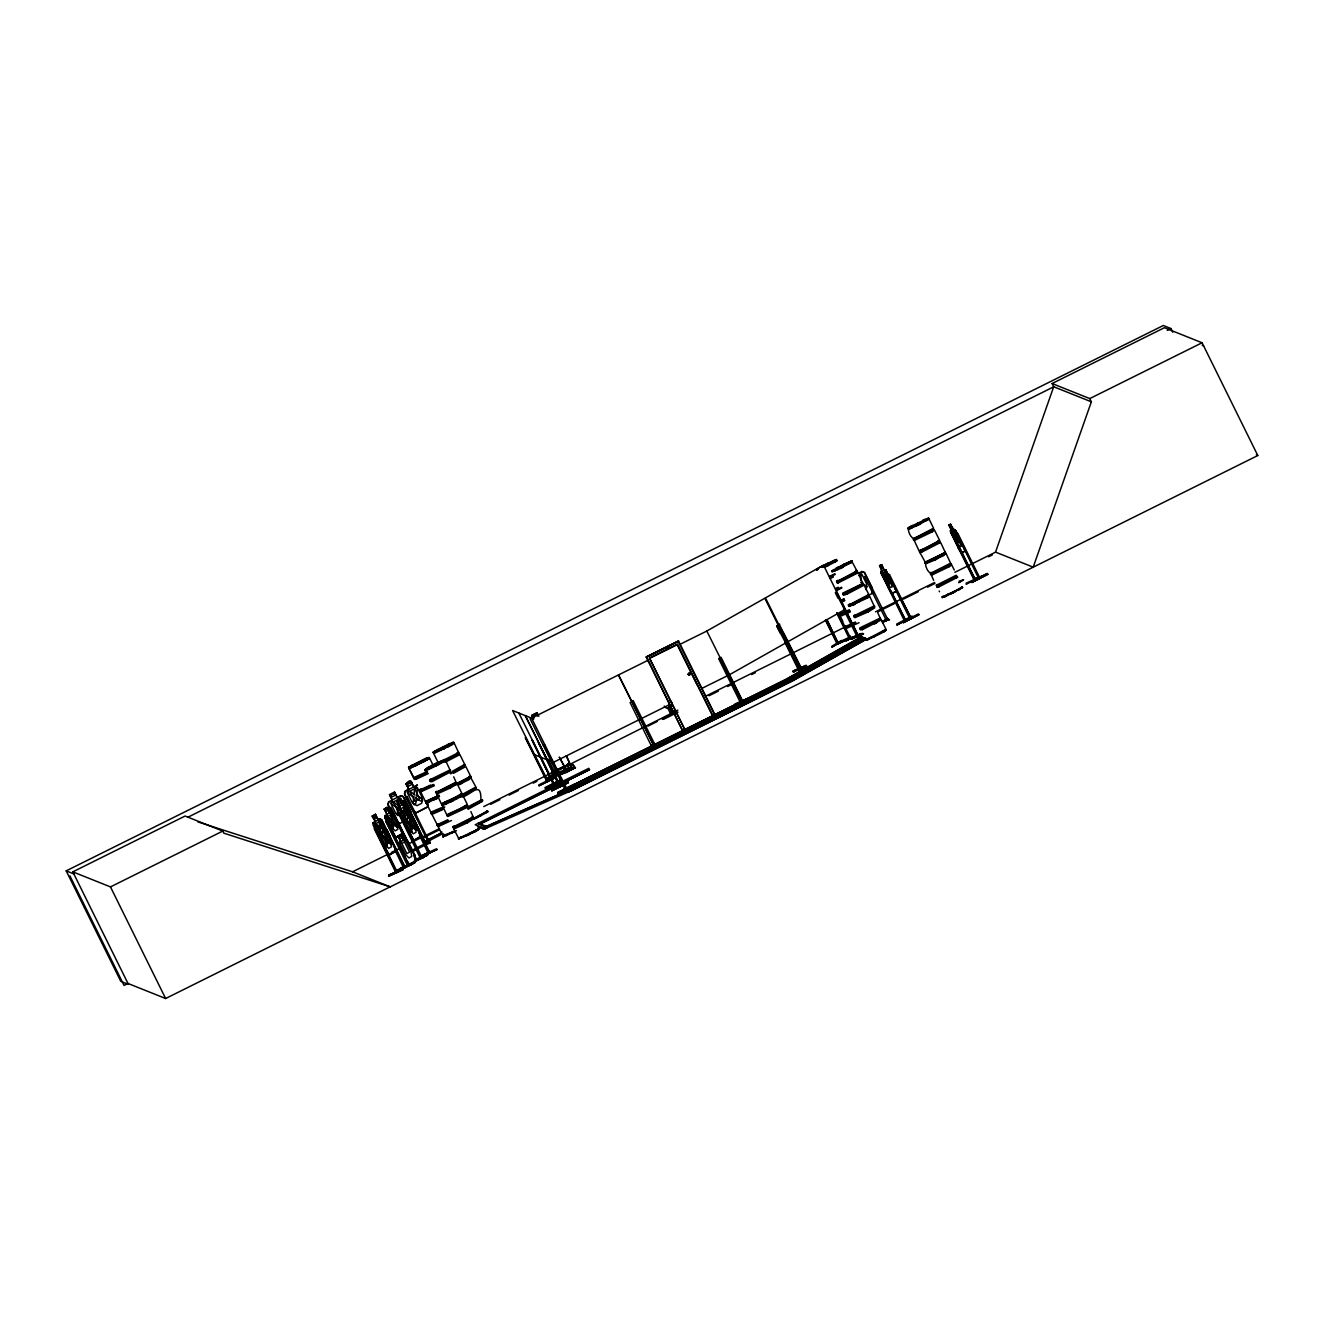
<?xml version="1.0" encoding="UTF-8"?>
<svg xmlns="http://www.w3.org/2000/svg" width="1324" height="1324" viewBox="0 0 1324 1324"><rect width="100%" height="100%" fill="white"/><g stroke="black" fill="none" stroke-linecap="round" stroke-linejoin="round"><path stroke-width="1.5" d="M567.632 765.686L568.426 764.18L570.214 764.742M569.188 765.338C564.107 766.166 571.389 763.269 568.327 765.752M569.188 764.627L567.433 765.454L568.608 764.18M567.334 766L569.85 764.097M688.828 675.008L688.132 673.784M688.166 674.413L689.043 673.088M690.019 674.413L689.903 673.419M690.152 673.916L689.473 675.29L688.331 674.81M860.782 580.425L861.146 574.484L859.226 575.427M399.136 814.608L397.299 815.518L397.614 807.474C387.287 803.734 392.086 798.869 398.028 805.737L398.292 799.398L400.113 799.117M866.177 589.825L866.74 584.116L861.725 573.971L858.118 573.507L856.314 569.883M568.939 765.438L567.648 765.438M567.367 766L567.218 764.61L568.807 765.173M568.542 764.296L567.797 765.802M472.486 832.978L458.485 839.068L472.287 832.548M380.733 832.084L380.187 834.732L385.201 844.894L388.793 848.386L391.457 846.797L390.745 841.601L385.731 831.455L383.397 830.496M405.326 817.487L404.796 820.152L409.811 830.297L413.386 833.789L416.067 832.2L415.339 827.004L410.324 816.858L408.007 815.898M393.377 815.567L387.915 804.644L388.594 801.864L400.642 795.674L403.406 796.667L410.622 811.264L411.466 817.603M388.809 801.98L388.114 804.628L405.972 840.823M417.176 785.149L405.276 791.256L404.631 793.87L411.847 808.335L415.901 813.068L411.632 808.467L404.432 793.904L405.111 791.107L408.669 789.286L405.922 783.874C414.412 773.994 410.192 791.884 417.159 784.933M557.09 773.216L548.169 778.082C547.706 780.796 551.281 772.835 557.321 772.885L547.871 777.502M573.127 764.544L573.673 767.142L571.769 767.837L570.627 765.537L573.127 764.544L575.377 767.887L549.576 778.214M568.741 770.866L548.914 778.545M548.169 778.082L572.878 769.178L574.533 767.423L566.92 772.322L547.904 779.042M568.509 764.627L569.022 764.809M897.06 624.812L896.745 623.985L912.137 616.008L912.219 616.951M429.208 800.921L425.534 801.467M446.337 835.576L442.713 836.9L445.311 835.163M943.929 597.107L945.766 596.33L942.142 597.67L943.251 596.793M1172.783 332.225L1170.962 328.551L1163.333 325.489L66.2 870.861L120.782 981.316L128.428 984.377L72.82 871.854L185.112 816.031L222.78 831.075L223.806 833.16L390.232 886.865L1257.8 455.522L1202.076 342.767L1164.408 327.707L1052.1 383.53L1053.705 386.757L995.532 552.108L1033.283 567.202M1033.2 567.168L1091.357 401.817L1089.768 398.59L1052.1 383.53M567.367 764.56L567.682 765.934L568.641 764.693M568.641 765.189L567.698 765.156M414.776 861.212L424.177 857.158L400.444 868.114L400.775 868.925M402.678 869.802L402.728 868.726L388.693 875.197L412.575 864.109L411.615 863.48L397.597 869.818L398.061 870.745L412.476 864.009M403.009 869.603L388.66 876.256L403.191 869.653M427.304 854.146L427.288 855.354L415.008 860.865L427.784 855.056L427.338 854.146L415.041 859.806M924.963 562.253L928.637 561.674L925.542 562.816M735.118 704.881L747.894 699.436L747.431 698.526L734.82 704.07L734.688 705.311L747.894 699.436M793.308 672.145L806.73 666.154M806.068 665.393L793.093 671.136L806.051 665.409L806.531 666.32M408.454 767.457L409.53 766.629L408.653 767.275M427.222 771.511L413.518 777.701L409 768.499L411.532 766.778M410.788 767.937L409 768.499L418.897 762.839M421.231 762.707L420.254 763.104M413.7 777.436L408.686 767.903M414.71 779.472L416.299 779.191M428.91 757.494L425.567 758.503M426.841 759.347L429.324 757.593L432.567 764.163M429.191 757.891L425.782 758.884M438.889 750.013L433.262 752.082M433.08 752.396L434.156 751.519L433.279 752.148M429.406 758.52L426.047 759.562M436.837 751.502L433.428 752.512M425.037 770.783L428.579 769.459M433.296 752.793L438.145 762.574L439.171 761.73M420.221 791.04L433.958 785.033M453.404 742.565L443.093 748.474L444.02 748.093M430.73 781.756L432.303 781.458M438.145 762.574L445.361 759.91L442.845 761.614M453.95 742.532L458.601 752.578L433.908 765.04M434.504 799.713L437.201 798.389L426.378 802.973M426.212 803.254L427.238 802.394M458.766 755.193L459.776 754.366L464.79 764.511M445.344 759.926L449.994 769.956L429.522 779.968L430.565 779.124M435.927 792.679L456.151 782.633M436.241 793.308L456.466 783.262M441.405 803.982L436.754 793.937M430.879 812.175L441.753 807.59M431.707 814.475L442.762 809.643M441.537 803.751L442.233 804.38M463.731 780.432L470.682 776.327L465.833 766.546L453.536 773.282M460.404 808.534L446.701 814.707L441.984 804.644M442.199 805.489L445.741 804.214M462.043 793.721L457.21 783.94L450.259 788.028M437.4 825.779L448.439 821.128M470.665 777.023L466.362 779.671M455.125 797.826L461.53 793.821M447.893 816.494L467.339 807.326M461.977 794.714L460.024 796.369M462.589 795.542L461.017 795.84M443.358 836.768L442.713 836.222M470.583 777.32L475.945 787.068L461.1 795.012M462.109 797.048C471.609 794.781 481.191 779.803 480.943 800.093M462.523 794.665L467.322 804.462L460.388 808.534M453.106 827.434L473.33 817.371M453.404 828.063L473.628 818M468.15 805.72L447.214 816.114L448.257 815.27M458.716 838.489L453.751 828.94L454.777 828.112M482.797 800.507L467.72 808.567M470.864 811.562L473.198 816.908L454.48 826.358M486.107 811.612L487.1 810.95M484.485 812.82L488.059 811.496L481.075 815.601M488.059 811.496L485.511 813.201M479.073 828.212L478.014 829.056M472.287 832.581L478.692 828.559M479.42 828.857L478.378 829.751M826.888 565.778L836.404 559.903M837.016 560.731L835.444 561.028M832.167 571.323L846.499 563.445M832.167 571.736L837.761 569.684M840.028 579.895L836.47 581.186L837.513 580.359M842.693 593.119L862.983 583.371M842.875 593.913L863.099 583.851M843.702 595.171L847.062 594.128M838.489 614.386L849.363 609.801M838.671 615.18L849.727 610.513M839.879 616.587L840.359 615.842M848.436 604.671L850.008 604.373M848.932 605.862L866.939 597.554M849.329 606.475L868.726 597.339M864.489 597.786L869.024 594.939L864.158 585.158L847.046 594.128M908.099 527.978L916.258 524.718M914.702 537.908C911.409 540.357 906.675 529.087 909.075 527.796M845.01 627.99L856.049 623.339M851.795 603.628L849.975 604.389L868.263 594.807M854.328 617.1L874.552 607.037M869.041 595.734L867.419 595.932M854.841 617.729L868.362 611.804M869.322 596.131L867.7 596.379M920.676 523.443L920.031 523.808M914.123 540.242L918.955 550.652L924.764 548.318L939.61 540.374L934.579 530.245L932.079 531.95M863.579 633.848L850.157 639.078L851.183 637.837M927.743 519.223L928.753 518.346L933.569 528.193L916.473 537.163M850.538 638.847L851.448 638.251L850.587 638.83M859.855 627.874L880.162 618.109M869.471 595.883L874.121 605.929L853.649 615.941L854.692 615.097M860.865 629.91L862.454 629.628M919.336 551.165L939.56 541.119M925.344 562.402L919.998 552.671L921.008 551.843M866.79 639.542L865.664 639.724M880.146 618.126L877.812 612.797M881.122 619.136L860.186 629.529L861.229 628.685M925.062 563.014L926.039 562.038M925.41 563.18L926.27 562.584C923.771 563.792 928.621 575.112 931.881 572.647M925.79 563.743L936.631 559.191M945.319 552.472L940.619 542.426L921.719 552.141M867.154 639.144L885.442 629.562M862.437 629.628L881.337 619.913L886.17 629.694L881.652 632.524M933.652 580.309L931.302 574.98M946.197 553.763L933.933 560.499M944.922 553.978L945.915 553.101L950.582 563.197L931.864 572.663M936.498 585.92L956.722 575.857M954.273 570.048L951.741 564.984L949.242 566.689M942.076 596.677L942.986 596.396M962.498 587.227L960.893 587.492M567.135 771.71L565.596 768.466L567.317 770.469L573.673 767.142M832.349 646.724L841.998 641.412L841.485 640.601M841.75 641.379L831.803 647.254M939.179 591.034L939.494 591.745M412.84 851.795L413.287 850.521L413.452 851.448M430.25 840.69L423.945 842.792L430.25 840.69L429.803 839.78L424.392 841.452M423.978 842.676L424.839 842.378M424.557 842.378L429.721 839.913M551.86 772.008L551.463 773.315L553.664 773.266L551.86 772.074L553.134 772.488M551.446 773.282L552.737 773.729M552.158 772.786L553.432 773.199M563.875 788.856C566.953 790.279 562.766 787.664 564.372 789.766L563.461 790.229L565.646 790.18L564.587 788.194L564.984 789.965M564.156 789.683L565.646 790.18M564.719 790.643L565.414 790.097L530.096 718.866L618.374 674.975L653.907 745.859L618.573 674.909L647.833 660.378M653.642 745.445L652.368 745.031M654.271 745.842L655.165 745.627L651.954 746.173L653.94 746.057M741.771 700.015L740.546 700.71L741.423 700.197L742.35 701.737M797.793 668.355L799.216 667.544L797.727 668.388L798.422 670.06L799.63 669.381L778.115 625.077M799.183 667.577C801.517 670.937 797.561 667.23 800.755 666.766L801.483 668.405M798.422 670.06L801.55 668.372L779.257 624.382M838.075 598.249L835.328 592.689L836.751 591.944L858.151 636.331C853.997 635.139 859.557 634.957 858.25 636.265M418.583 762.392L425.815 758.933M418.798 762.343L418.07 762.674M418.417 763.303L419.394 762.839M433.444 752.545L435.778 751.039M417.838 763.352L419.509 763.021M433.792 753.141L436.159 751.668M419.907 762.955L420.684 762.525L412.194 766.579M442.679 747.547L443.441 747.183L435.795 751.089M428.066 758.073L428.993 757.477M442.431 748.441L443.772 747.53M444.533 747.845L445.311 747.415L436.804 751.453M429.456 758.503L427.073 759.976M453.602 742.367L447.975 744.452M454.066 743.393L451.699 744.866M424.839 769.939L427.172 768.433M414.76 777.635L413.733 778.479L427.619 772.206M425.169 770.518L426.063 769.923M434.189 764.941L424.673 770.187L428.215 768.896M415.074 778.247L414.031 779.108L425.236 774.192M434.123 765.471L435.298 765.073L434.57 765.454M433.825 765.835L442.646 761.217M434.421 765.57L435.613 764.958L427.52 769.062M435.397 765.487L434.471 765.884L442.828 761.581M445.46 760.787L438.674 764.61M430.763 779.902L429.737 780.746L450.673 770.336L448.902 770.882M431.078 780.531L430.052 781.375L450.441 771.064M420.585 789.038L419.543 789.882L421.313 789.336M420.784 789.816L419.758 790.66L433.643 784.404M421.595 791.09L420.552 791.934L434.255 785.744M436.589 791.322L435.546 792.166L439.105 790.858M425.798 802.013L426.676 801.434M426.841 801.781L425.832 802.658L429.39 801.368M469.457 776.923L470.351 776.327M469.854 777.701L470.781 777.105M470.119 778.098L470.599 777.337M442.017 804.694L442.845 804.065M431.938 812.373L430.896 813.217L444.798 806.945M442.348 805.273L443.242 804.678M432.236 813.002L431.21 813.846L442.415 808.931M462.109 794.383L459.759 795.956M461.778 796.105L460.256 796.998L462.622 795.525M447.942 814.657L446.9 815.501L467.289 805.191M437.764 823.793L436.721 824.637L438.476 824.074M437.963 824.571L436.92 825.415L448.124 820.499M438.774 825.828L438.294 826.557M818.629 567.963L816.66 569.568M467.322 807.342L467.802 806.597M816.246 569.469L817.14 568.84M816.445 569.883L817.272 569.254M826.408 564.554L826.259 564.636M826.722 564.918L825.415 565.795L834.252 561.144M825.497 565.729L826.755 565.133L823.545 566.639M827.004 565.414L826.639 565.48M836.205 561.293L834.683 562.187L837.066 560.714M453.768 826.06L452.725 826.904L454.496 826.358M832.117 571.753L833.011 571.157M841.203 566.06L838.588 567.317M842.163 566.44L840.757 567.086L841.402 566.507M840.839 567.02L852.06 560.697L843.719 564.239M842.213 566.655L841.435 567.086L842.345 566.705M849.793 562.849L852.126 561.343M851.282 561.972L852.292 561.095L848.734 562.386M851.514 562.601L851.994 561.873M487.513 811.066L483.128 813.648M908.049 528.028L908.943 527.382M909.472 528.408L908.413 529.269L916.771 525.744M918.211 523.096L917.35 523.493M917.532 523.956L918.393 523.493M918.558 524.42L917.714 524.883L918.624 524.751M918.343 524.867L919.568 524.105L913.858 526.307M928.405 518.247L923.986 520.812M928.587 518.594L924.235 521.209M837.711 581.12L836.685 581.981L857.075 571.67M916.754 525.744L929.034 519.025L927.247 519.571M838.026 581.749L837 582.593L857.389 572.299M838.522 582.394L837.48 583.239L857.571 573.077M914.172 538.388L913.146 539.232L933.536 528.921M914.487 539.017L913.461 539.861L933.85 529.55M844.05 593.946L843.024 594.79L863.414 584.48M920.511 551.214L919.485 552.058L939.875 541.748M848.502 605.002L849.346 604.389M848.701 605.349L849.578 604.77L848.75 605.515M839.863 615.213L838.82 616.057L850.025 611.142M866.707 597.19L869.057 595.618M869.289 596.081L866.972 597.587M868.676 597.356L869.156 596.628M925.211 562.766L926.072 562.055M944.244 552.803L945.137 552.207M945.319 552.456L925.327 562.386M944.657 553.581L945.518 552.869M854.89 615.875L853.848 616.719L874.8 606.309L873.013 606.855M845.374 626.004L844.331 626.848L847.89 625.54M845.573 626.782L844.53 627.626L855.751 622.71M846.384 628.039L845.341 628.883L859.044 622.71M930.276 572.944L931.153 572.365M931.351 573.143L930.309 573.987L951.261 563.577L949.49 564.123M931.666 573.755L930.623 574.599L951.559 564.206L949.788 564.752M860.914 628.072L859.872 628.917L880.261 618.606M851.117 637.539C849.462 639.74 848.436 634.378 849.313 638.797M937.16 584.563L936.134 585.39L956.226 575.228M937.69 585.953L936.647 586.797L957.037 576.486M938.186 586.598L937.144 587.442L938.915 586.88M866.459 638.83L865.416 639.691L867.187 639.128M865.681 639.74L866.525 639.128M885.375 630.952L883.836 631.846L886.368 630.092L884.597 630.687M962.316 586.946L957.931 589.528M962.482 587.194L960.148 588.683M962.697 587.624L945.717 596.363M683.3 731.212L685.236 730.203L649.654 658.21L677.309 644.457L712.891 716.466L715.291 715.308L678.5 640.932L646.129 657.018L682.936 731.394L646.757 657.234L678.285 641.561L714.828 715.506M407.047 864.258L407.726 865.913L386.029 821.674L387.287 820.979L409.265 865.102M415.322 859.988L415.405 861.361L416.894 860.55L393.377 813.052L391.59 811.662L384.87 815.65L384.936 818.116L395.843 837.513L402.297 833.64L400.642 827.616M848.303 605.267L856.711 601.708M865.482 640.005L873.89 636.463M395.247 871.242L396.124 870.745M406.451 826.292L422.058 857.522L420.486 856.363M396.687 872.566L373.103 825.15L373.07 822.651L396.422 872.715L395.628 871.109L396.621 870.513L395.115 871.324L395.942 872.93L405.359 867.435L381.775 820.086L379.905 818.844M397.299 872.202L381.858 840.889M403.721 820.781L400.08 813.416L398.789 814.111L420.486 858.366L429.87 852.904L429.108 851.249L427.751 851.977M405.194 867.534L404.515 865.846L403.688 866.244M429.952 852.855L406.435 805.356C403.886 801.996 396.339 806.68 397.829 810.569L421.115 858.068L393.311 801.947L398.11 799.481M411.88 849.859L410.688 850.471M428.397 839.102C429.257 838.771 428.959 843.752 427.222 839.714M424.094 843.52C426.593 841.071 427.42 845.291 424.987 845.076M440.71 832.713C443.838 835.08 438.774 833.441 441.984 832.068M564.405 788.243L566.076 787.449L566.871 789.071L531.586 718.138L512.603 710.525L547.971 781.508L525.297 737.65L547.06 781.954L546.167 780.316L547.093 779.935M553.283 784.354C552.158 784.189 553.713 780.895 553.813 784.007L531.967 739.818L553.879 783.973M552.555 782.716L553.184 782.401M553.399 784.487L532.082 739.868M559.655 786.853L538.388 742.383L560.019 787.002C556.51 785.298 561.426 784.04 560.416 786.489L525.231 715.572M406.981 864.291L407.842 863.778M654.553 743.542L655.066 745.296L654.553 743.492L651.027 745.18L653.113 744.254L654.172 746.24M631.614 701.819L633.385 701.025L630.108 702.564L651.822 746.835L651.375 745.064M655.347 745.098L651.871 746.819L651.193 745.098M742.185 701.985L706.817 631.018L764.842 598.233L800.093 669.1M394.833 849.793L403.787 868.279L403.042 866.657L404.515 865.846M885.458 619.251L886.55 620.708L885.359 619.251L887.196 618.341L887.692 620.145L887.246 618.358M677.193 734.588L677.656 735.515L676.316 736.177L675.869 735.25L677.193 734.588L681.959 732.784L682.406 733.695L678.12 735.83L677.656 734.919L682.671 731.874L683.118 732.784L680.685 734.274L680.238 733.347L682.671 731.874M687.934 729.259L688.397 730.169L687.057 730.831L686.61 729.905L687.934 729.259L692.7 727.439L693.147 728.365L688.861 730.5L688.397 729.574L693.412 726.528L693.859 727.455L691.426 728.928L690.979 728.018L693.412 726.528M903.762 619.5L905.798 620.575M904.557 621.105L911.442 618.639L885.69 569.783L910.68 619.036M911.293 618.722L889.463 574.533L888.371 574.997L910.134 619.202M740.679 700.628L742.234 699.817L743.012 701.439L741.92 702.051L743.707 701.72L741.225 700.859M800.689 666.799L800.855 668.686L783.825 633.633M798.521 670.01L784.933 642.471M856.363 635.272L857.456 634.643M857.207 636.844L843.57 609.354M384.109 809.063L387.088 807.309L389.769 812.986L392.07 813.962L397.084 824.107L397.829 829.287L395.197 830.86L391.639 827.351L386.625 817.206L387.138 814.558L384.258 808.997L386.956 814.426M384.44 809.113L387.071 807.541M402.446 833.574L395.843 837.513M415.19 859.475C416.514 857.257 415.157 863.778 415.554 859.177M407.809 865.863L414.23 862.123M424.127 857.075L423.316 856.512L423.697 857.439M414.644 861.759L414.644 862.851L400.427 869.173M385.929 850.091L389.405 855.056L396.273 850.984L387.369 830.396C383.828 828.311 381.974 831.902 380.882 824.753L377.853 826.524L380.882 832.002M405.293 817.289L402.446 811.926L405.326 810.222L408.156 815.832M404.796 813.333L404.317 812.439M385.416 829.072L378.73 833.276L378.929 835.543M398.127 836.321L400.94 834.666M398.69 842.776L398.872 845.275L398.69 842.776L400.791 841.551M398.822 842.941L405.525 838.969M389.372 854.824L396.124 850.852M413.982 840.244L420.718 836.255M403.241 820.996L413.998 840.459L420.883 836.387L419.195 830.396L406.584 805.29M416.183 860.534L409.497 864.721L405.955 859.839L393.162 834.103M974.299 578.174C972.048 579.366 976.152 576.85 975.474 579.697L959.883 548.45M978.8 576.834C981.647 580.409 976.235 576.867 979.313 576.652M979.992 578.34L975.01 579.829L948.795 524.867L951.791 530.378M372.375 816.047L375.437 814.26L378.118 819.92L380.468 820.88L385.483 831.025L386.178 836.238L383.464 837.844L379.856 834.352L374.841 824.207L375.404 821.542C366.301 808.385 379.69 822.254 373.07 822.651M399.815 806.812L396.968 801.45L400.03 799.663L402.711 805.34L405.061 806.283L410.076 816.428L410.771 821.641L408.057 823.247L404.449 819.771L399.434 809.609L399.997 806.945L397.316 801.5M372.557 816.163L375.437 814.492M397.15 801.583L400.03 799.895M373.202 822.816L380.054 818.778M396.025 872.88L374.195 828.692L375.486 827.997L379.127 835.361M383.381 823.329L382.586 823.809L404.83 867.683M404.482 812.423L404.747 813.333M415.322 825.746L408.62 829.718L404.912 825.133L408.471 829.999L415.471 825.878L413.651 819.953M384.026 844.53L380.302 839.73L384.026 844.53L390.878 840.475L389.206 834.484M403.754 866.889L396.836 870.977M422.72 855.949L422.207 855.221L436.275 848.866L437.168 849.511L422.654 856.148L437.102 849.429M388.677 876.289L388.726 875.081M434.107 751.569L435.629 750.642M409.48 766.679L423.349 759.546M411.152 766.166L408.669 767.92L414.462 765.603M436.159 751.701L434.173 753.257M452.758 742.946L449.184 744.932M443.374 748.772L444.301 748.275M428.132 758.056L419.526 762.641M417.043 764.378L421.363 762.823M426.03 769.939L427.553 769.062M442.597 761.217L445.112 759.463L441.571 760.803M458.783 755.193L444.947 762.31M826.193 565.729L829.982 563.892M834.203 561.144L836.718 559.407L833.177 560.731M827.947 564.934L824.62 566.556M469.49 776.907L455.688 784.007M468.382 778.562L469.921 777.701M470.103 778.049L458.799 783.973M468.862 779.604L470.831 777.999M832.978 571.174L834.501 570.28M851.051 561.525L847.526 563.511M908.909 527.432L928.571 517.982M909.108 527.846L928.769 518.396M851.547 562.584L841.584 567.417M926.055 519.72L927.545 518.826M917.83 525.032L918.724 524.602M920.71 523.692L919.832 524.155M459.362 795.194L461.315 793.589M926.502 520.713L927.975 519.836M480.976 800.077L469.689 805.985M443.573 835.659L445.063 834.749M472.966 819.043L487.315 811.165M866.31 596.412L867.799 595.519M868.213 596.197L864.655 598.15M944.293 552.787L940.752 554.773M459.594 837.927L461.066 837.033M459.792 838.34L461.331 837.43M944.674 553.465L930.805 560.598M944.724 553.564L941.199 555.583M944.906 553.928L941.397 555.964M476.541 829.933L478.047 829.039M474.902 831.737L478.427 829.718M851.398 638.267L852.937 637.374M866.74 639.558L868.279 638.664M959.95 588.419L961.456 587.525M838.721 643.481C838.092 640.353 835.312 642.752 837.447 644.06M841.551 640.485L832.051 646.112L832.564 646.906M849.114 636.844L850.306 636.314L851.1 637.92M848.684 637.655L838.075 642.421M851.663 637.655L846.218 640.783L845.755 639.856L850.604 637.142M850.918 637.754L846.963 640.435M846.218 640.783L852.507 637.109M959.188 581.12L963.541 579.862L958.824 582.61M958.708 582.527L963.524 579.829M552.604 771.296L554.094 770.551L554.839 772.14M568.708 763.286L569.419 764.924L568.393 763.385M553.217 772.935L565.911 766.662M655.181 745.197L633.335 701.008M739.586 701.207L742.218 699.817M719.644 658.061L742.003 702.068L740.298 702.879L739.669 701.174M386.029 821.674L408.586 865.515L407.56 864.026M903.779 619.483L905.136 618.887L904.309 619.301M904.573 621.088L881.271 573.54L891.764 593.317L888.47 588.121M742.913 701.505L721.067 657.316L718.634 658.607L740.53 702.812M780.366 633.22L776.692 625.822L779.704 624.183M667.561 707.628L671.086 714.761L673.37 713.603L669.861 706.486M421.197 857.935C422.273 855.321 418.036 857.273 421.214 855.933M862.636 633.302L851.713 638.003L852.722 638.499M728.647 675.207L786.688 642.405M787.284 642.074L845.308 609.288M484.137 827.467L569.783 789.683L790.709 680.073L865.449 637.92L790.478 679.973L791.388 681.446L570.694 791.156L569.783 789.683L484.137 827.467L484.816 828.857L570.462 791.073L793.606 680.288L866.128 639.31L791.388 681.446M484.816 828.857L486.934 827.666L486.239 826.275L478.245 823.081L479.156 824.554L589.494 769.691L588.816 768.317L475.25 824.769L483.028 827.881L483.707 829.254L486.934 827.666L480.711 825.166M570.462 791.073L568.344 792.265L567.665 790.891M565.894 787.449L566.92 790.047L787.615 680.337L786.704 678.864L859.243 637.87L861.676 636.811L864.787 638.052L865.466 639.442L861.676 636.811L789.154 677.805L557.735 792.579L558.215 793.44L574.732 785.182L574.235 784.271L557.685 792.497M859.921 639.26L787.399 680.238L862.354 638.185L859.921 639.26L859.243 637.87M558 772.802L559.009 772.504M550.072 777.387L561.012 771.412L559.34 772.107M558.215 773.266L561.244 771.875L559.572 772.571M416.067 861.03L414.644 854.692L407.279 840.161L405.475 838.771L403.638 839.863M428.628 851.464L428.43 853.666L419.427 835.196M429.423 853.086L407.494 808.964M435.596 750.691L437.648 749.533M410.97 765.752L413.022 764.66M440.561 749.301L444.219 747.563L438.145 750.576M411.185 766.199L418.252 762.442M449.415 745.313L451.434 744.187M435.364 752.843L451.732 744.849M424.789 760.406L426.824 759.297L419.658 763.087M412.542 767.208L427.106 759.959M426.973 768.019L431.442 765.669M429.042 766.927L425.054 769.641M435.778 765.173L428.198 768.847M818.596 568.013L833.226 560.731M826.739 565.878L827.748 565.514M827.169 565.795L828.228 565.249M828.228 565.497L824.951 567.202M834.716 562.17L827.55 565.861M910.399 526.555L912.451 525.413M910.929 527.548L924.036 520.812M841.899 566.54L842.759 566.374L833.342 570.826M849.776 562.799L842.693 566.573M468.895 779.588L459.147 784.636L461.828 783.295M932.096 531.934L914.503 540.391M444.103 802.675L446.122 801.566M444.152 802.824L446.171 801.583M444.334 803.188L446.37 802.063L444.368 803.221M459.395 795.178L441.835 803.618M444.682 803.817L446.734 802.692M459.759 795.856L457.74 797.065L459.825 795.956M459.991 796.32L445.377 803.602M460.289 796.982L455.837 799.365M849.081 605.548L866.707 597.074M941.662 556.56L943.664 555.451M483.31 813.896L485.345 812.787M949.258 566.689L931.666 575.146M458.468 838.423L476.557 829.916M474.869 831.72L476.938 830.595M858.151 636.331L835.775 592.507M858.597 636.132L823.478 565.1L765.454 597.902L800.805 668.802L799.646 667.379M960.132 588.65L942.506 597.124M958.278 590.206L960.347 589.081M883.886 631.829L874.088 636.861M799.514 669.447L776.692 625.822M560.797 772.322L558.397 772.587M429.324 853.136L417.507 829.205M428 841.336L405.773 797.296L407.196 796.568L428.844 840.839M412.608 851.448L426.758 844.232M437.632 749.566L450.193 743.376M446.784 746.157L444.136 747.497L449.233 744.932M444.152 748.606L445.509 747.812L444.301 748.656M447.28 747.216L449.713 745.958M422.19 761.333L424.607 760.059M422.654 762.31L425.07 761.052M434.934 766.017L436.308 765.62M820.814 567.301L836.42 559.936M917.863 523.774L919.021 523.443L918.194 523.659M918.376 524.072L921.785 522.45M924.202 521.176L919.071 523.841M843.736 564.256L832.002 570.859M918.955 524.486L918.442 524.585M835.957 568.195L838.39 566.887M836.487 569.188L841.783 566.324M842.643 566.887L842.825 566.953M463.913 780.846L466.346 779.571M463.946 780.928L466.412 779.687M464.178 781.342L466.578 780.035M457.74 796.965L452.709 799.663M940.785 554.773L925.244 562.104M938.981 557.239L941.381 555.914M864.291 597.488L859.259 600.086M864.473 597.769L856.694 601.692M864.688 598.183L854.344 603.33M483.161 813.631L472.85 818.762M868.345 611.804L874.75 607.832M467.422 822.767L473.827 818.795M474.555 831.025L469.474 833.607M472.469 832.978L474.919 831.704M874.37 624.001L876.786 622.727M946.743 594.857L949.159 593.549M957.964 589.511L950.202 593.433M881.652 632.508L873.873 636.447M569.353 769.409L566.788 764.643L569.27 763.369L571.654 768.201L569.27 763.369M572.63 768.102L565.1 772.024L563.676 769.161L565.398 771.147L570.181 768.665M562.203 771.147L551.065 776.361L564.123 770.469L562.501 771.726M559.274 757.311L566.027 769.409L571.19 766.745L566.44 755.822M554.971 775.649L557.983 774.077M564.405 771.031L554.673 775.07M881.685 564.802L884.233 570.528L886.219 572.15L887.891 578.638L892.376 584.745L888.056 579.929L888.917 585.804L887.047 578.869L882.777 573.309L886.832 577.512L886.104 571.951L892.293 586.83L890.39 587.475L887.229 583.47L879.484 565.563L881.685 564.802L884.399 570.429M880.956 571.389L881.37 573.59L880.791 571.471L882.181 571.008M884.382 570.23L885.69 569.783M883.389 576.569L905.451 620.658M894.412 586.151L896.381 591.795L894.494 586.052M909.571 618.06L904.755 619.682M903.332 622.578L919.137 614.733L918.343 613.922L896.861 625.027L912.219 616.918M903.398 622.826L918.823 614.7M392.103 800.06L389.405 794.615L394.552 791.984L397.25 797.412M407.378 796.518L405.773 797.296M414.379 854.791L390.861 807.259L389.256 808.054L391.077 811.728M403.208 800.888L404.813 800.093L426.245 844.431M950.5 524.354L953.396 529.898M950.814 532.827L950.301 530.659L954.538 529.55M979.495 578.605L956.027 531.089L965.328 551.281L961.125 552.588L957.964 547.292M415.935 812.82L427.834 806.713M978.072 577.214L978.866 578.82L957.136 534.582L958.162 534.151L980.041 578.323M415.901 813.068L428.033 806.829L427.586 803.668L428.033 806.829M402.86 821.807L399.368 823.809L395.115 819.225M957.914 547.342L961.125 552.588M443.159 833.524L427.867 841.385M425.815 844.216L430.3 842.925L425.352 843.587M974.828 578.571L978.353 577.628M966.338 584.083L966.222 583.172L982.276 575.774M966.388 584.182L987.207 573.491L987.936 574.318L971.899 582.494L971.452 581.584L987.274 573.557M553.746 770.717L554.789 772.206M825.762 620.062L837.827 643.878M838.026 641.842L838.258 643.762L826.987 619.516M849.644 636.678L850.389 638.317L861.096 633.567M886.501 620.691L864.539 576.619L866.028 575.874M415.62 763.816L418.566 762.475M436.258 765.537L435.563 765.868M435.944 765.917L438.691 764.61M919.667 524.023L918.111 524.718M428.231 773.564L416.282 779.191M834.832 573.722L829.486 576.387M835.229 574.417L829.817 577.115M841.567 587.227L836.139 589.925M841.865 587.955L836.52 590.62M463.714 780.415L455.804 784.288M463.93 780.846L456.002 784.718M450.259 788.028L436.556 794.201M436.308 796.585L438.939 795.244L425.815 801.334M439.105 795.525L425.368 801.715M439.535 796.419L429.357 801.318M455.108 797.809L441.935 803.916L443.126 803.453M455.853 799.348L445.708 804.231M936.118 558.149L938.733 556.725M938.964 557.189L931.037 561.062M451.434 820.499L438.261 826.573M441.968 834.153L419.725 790.13M478.245 816.511L480.893 815.17M478.444 816.925L473.181 819.457L481.108 815.584M467.438 822.767L454.281 828.857M425.451 844.894L418.665 832.167M446.304 835.593L456.482 830.711M953.23 592.771L955.878 591.431M426.262 844.431L403.208 796.849M187.991 817.173L1053.788 386.79M1167.305 330.371L1170.962 328.551M1089.768 398.59L1202.076 342.767M72.82 871.854L110.471 886.898L222.78 831.075M678.55 640.948L646.129 657.018M536.981 712.957L531.9 715.473L533.704 719.097M858.101 573.507L861.725 571.505M868.809 595.039L872.615 593.4L871.788 587.062L864.572 572.464L861.709 571.488M551.942 763.054L640.22 719.164M640.419 719.081L669.663 704.55M554.309 770.998L565.348 765.52M197.888 821.89L352.581 871.804L387.684 854.344M391.292 852.474L400.626 847.923M407.924 844.216L439.419 828.625M483.773 806.581L565.083 766.166M677.789 710.144L569.221 764.676M705.427 696.325L845.953 626.55M875.512 611.853L934.645 582.461M954.885 572.316L995.615 552.141M676.564 711.733L662.232 718.866L676.448 711.501M423.994 837.447L438.807 830.082M490.641 804.313L499.893 799.713M509.144 795.112L518.396 790.511M533.208 783.146L536.915 781.309M570.197 765.04L571.124 764.577L568.476 763.7M647.982 726.098L657.25 721.497M666.502 716.896L670.192 715.059M709.068 695.729L718.336 691.128M727.588 686.527L731.295 684.69M751.651 674.561L755.359 672.724M877.531 612.002L894.196 603.711M903.448 599.11L918.26 591.745M927.512 587.144L934.926 583.47M988.598 556.775L992.305 554.938M662.116 718.634L663.688 719.28L678.02 712.147M555.253 776.725L538.702 784.966L539.133 785.811L555.666 777.569L539 785.678M545.124 787.532L561.657 779.29M545.372 788.31L562.088 780.134L561.475 779.157L545.273 788.078L561.972 780.051M887.13 618.821L889.529 619.731L887.428 619.715L888.603 620.195M881.916 621.535L885.624 619.731M882.479 622.694L887.99 619.946L864.423 572.63M478.924 824.455L589.494 769.691M568.013 781.855L551.347 789.948L551.81 790.858L568.443 782.699L567.93 781.805M483.028 827.881L486.239 826.275M787.615 680.337L786.936 678.964L566.01 788.574M692.601 728.084L693.859 727.455M69.924 875.892L124.042 985.42L127.998 983.467L165.632 998.511L390.315 886.749M680.139 644.258L706.867 631.018M701.952 688.364L728.663 675.124M685.187 729.938L712.726 716.267M442.878 747.332L453.437 742.615M450.706 744.436L436.622 751.089M825.679 564.239L828.377 562.932M916.258 524.751L925.493 520.315M916.423 525.098L919.501 523.51M436.771 762.988L431.425 765.653L439.353 761.83M425.021 769.691L439.833 762.839M842.494 566.159L833.193 570.478M446.817 759.777L458.733 753.058M436.043 765.951L428.546 769.476M447.131 760.406L459.047 753.67M840.293 568.493L842.991 567.168L837.744 569.684M830.115 577.744L832.862 576.403M830.496 578.423L833.193 577.098M452.527 771.247L464.261 764.61M430.598 785.049L421.297 789.336M835.51 588.568L838.208 587.244M835.841 589.296L838.572 587.972M841.236 600.136L843.918 598.812M841.352 600.401L844.067 599.11M841.567 600.831L844.331 599.623M841.799 601.295L844.53 600.02M842.13 601.94L844.828 600.633M452.725 799.679L442.133 804.33M857.141 602.586L859.855 601.295M450.541 802.03L453.222 800.706M850.372 611.853L839.863 616.587M447.777 819.788L438.459 824.091M855.387 621.999L847.873 625.54M453.487 831.356L442.994 836.089M453.636 831.638L442.547 836.47M451.12 833.326L453.818 832.002M858.399 634.858L861.08 633.534M861.245 633.848L850.157 638.681M861.444 634.262L852.275 638.731M950.549 594.128L953.247 592.804M467.14 835.643L469.838 834.319M904.375 619.169L905.268 620.724M837.529 644.01L849.578 638.615M909.886 617.431L910.167 617.183M821.89 567.4L833.69 561.757M443.59 747.613L442.696 748.143M445.89 746.67L448.455 745.445M439.072 750.443L445.029 747.894M420.966 761.118L423.531 759.926M423.829 760.572L409 767.407M414.793 766.182L417.358 764.974M844.216 565.282L850.819 562.303M430.267 767.423L432.849 766.232M450.243 773.199L465.303 765.14L463.532 765.686M450.557 773.828L465.072 765.868M930.474 559.853L933.023 558.662M933.42 559.456L928.538 561.608M431.392 799.828L436.705 797.412L429.125 800.855M431.641 800.341L434.206 799.133M447.396 802.112L450.011 800.97M461.397 795.757L475.912 787.797M461.695 796.386L476.226 788.425M467.422 807.954L482.482 799.878L480.711 800.441M468.133 809.245L482.433 801.401M950.218 593.417L942.407 596.843M874.088 636.861L866.26 640.303M464.36 836.42L466.925 835.212M850.389 638.317L850.24 636.331M387.088 807.309L389.604 813.052M384.87 815.65L385.102 818.05M394.155 816.891L394.436 816.66M400.742 827.583L402.148 833.491M405.955 859.839L409.662 864.655L416.348 860.683L414.644 854.692M414.379 860.567L423.349 856.562M400.427 869.272L415.124 862.569M396.968 801.45L399.848 807.011M375.437 814.26L377.969 820.003M378.134 819.688L380.005 818.58L381.924 820.019L396.273 850.984M411.979 815.799C409.397 812.688 401.851 817.007 403.373 821.012M380.7 831.886L378.598 833.11L378.763 835.61L389.405 855.056M419.029 830.479L420.883 836.387M413.998 840.459L410.523 835.494M427.867 852.524L421.446 856.38M922.729 520.266L924.996 519.256M913.891 526.356L908.082 528.673M846.483 563.412L850.554 561.674M835.163 570.098L837.43 569.105M423.316 759.546L427.404 757.775M423.812 760.572L426.08 759.546M840.012 579.895L856.562 571.041M439.32 761.813L441.62 760.803M439.816 762.856L443.871 761.068M931.053 561.111L925.228 563.379M439.088 790.858L456.035 782.136L453.702 776.824M852.656 605.449L854.923 604.423M444.814 802.41L447.082 801.384M447.462 802.178L442.183 804.429M853.599 637.092L855.867 636.066M868.941 638.35L871.192 637.341M445.989 834.881L448.257 833.855M671.086 714.761L673.37 713.603M857.902 634.461L856.264 635.321M852.176 638.929L863.248 634.064M793.539 672.046L793.093 671.136L806.63 666.104M554.607 772.256L548.302 759.347M833.392 561.095L835.196 560.333M910.167 528.723L911.988 527.945M833.673 561.773L835.477 561.012M833.177 570.462L834.997 569.668M833.706 571.438L835.494 570.677M914.685 537.908L916.489 537.147M450.673 744.452L452.494 743.674M410.754 767.953L412.558 767.192M926.535 561.939L928.339 561.177M432.286 781.474L450.623 771.859M850.339 605.217L852.159 604.406M938.898 586.896L957.798 577.165L956.027 577.727M427.917 802.708L429.737 801.93M445.394 803.635L441.819 804.893M853.914 637.754L850.902 638.962M882.81 631.432L884.647 630.654M867.452 639.806L869.272 639.062M475.862 830.214L477.699 829.436M460.206 837.893L461.993 837.132M690.979 728.018L694.024 726.777L694.488 727.703L691.426 728.928M686.61 729.905L689.605 728.697L687.139 730.203L687.603 731.113M675.869 735.25L678.864 734.042L676.399 735.532L676.862 736.458M680.238 733.347L683.283 732.122L683.747 733.033L680.685 734.274M713.073 716.367L677.408 644.192L649.372 658.111L685.054 730.302M816.792 569.982L818.033 569.585M831.968 570.909L833.21 570.412M833.375 570.876L831.604 571.372M937.855 540.937L939.61 540.374M855.387 571.471L856.578 571.025M938.865 542.972L940.09 542.526M921.736 552.141L919.965 552.687M451.964 742.665L453.238 742.218M433.643 752.297L434.851 751.867M867.27 595.486L869.024 594.956M867.435 595.883L868.643 595.436M867.965 597.058L869.206 596.594M427.867 758.834L429.059 758.387M849.131 605.664L850.389 605.167M849.313 606.011L850.538 605.598M457.028 752.86L458.783 752.313M438.889 763.253L440.114 762.806M425.186 770.055L426.411 769.625M961.059 587.939L962.316 587.475M468.762 776.625L470.699 776.344M866.045 639.873L867.253 639.426M426.179 802.162L427.437 801.665M426.361 802.526L427.569 802.096M471.609 817.189L473.38 816.643M486.256 812.059L487.53 811.595M443.093 836.371L444.301 835.924M563.676 769.161L566.176 768.168M571.19 766.745L566.308 755.872M566.027 769.409L559.423 757.262M558.596 772.438L560.515 771.743M573.077 768.185L555.401 773.564M561.426 772.504L572.895 768.383M559.953 773.266L575.46 767.755M548.252 778.446L569.419 770.916M879.649 565.729L881.718 565M880.427 566.523L881.652 566.109L882.545 567.913L881.321 568.327M880.907 571.637L885.756 569.982M888.371 574.997L889.463 574.533M891.565 593.202L896.414 591.547M891.598 593.4L896.547 591.712M400.642 795.674L403.406 796.667M424.342 841.468L429.803 839.78M424.309 844L412.294 850.207M424.855 844.58L430.3 842.925M948.795 524.867L950.682 524.254M948.927 525.032L950.715 524.453M953.032 535.707L974.845 580.011L973.785 578.522M958.162 534.151L957.136 534.582M961.241 552.307L965.196 551.115M987.853 574.219L971.899 582.494M979.446 578.621L974.216 580.226L950.897 532.678L958.096 547.259M851.762 561.227L858.2 573.242M550.387 777.784L549.626 777.304M742.863 701.952L741.523 701.472M653.857 745.18L652.55 744.783M441.273 833.789L440.064 833.392L440.693 834.087M652.666 745.644L654.271 746.124L653.824 745.197M652.6 745.826L653.874 746.24M544.743 744.949L543.37 745.71M568.36 782.583L551.843 790.858M574.649 785.082L558.099 793.308M564.752 790.478L563.428 790.18M861.725 571.703L864.44 572.63M1053.705 386.757L1091.357 401.817M534.433 754.713L553.415 762.31M569.783 789.683L570.694 791.156M477.484 826.772L483.707 829.254M352.482 871.771L390.232 886.865M66.2 870.861L73.83 873.923M1202.192 345.25L1203.665 345.994M1256.327 454.794L1257.8 455.522M677.193 644.523L649.67 658.193M865.532 587.624L867.369 586.681L860.65 582.262M400.477 816.445L395.76 813.416L390.745 803.271L392.417 800.126L389.67 794.714M404.499 804.247L406.369 805.489M690.003 673.552L688.927 673.088L690.35 673.966M409.91 814.757L411.764 815.998M385.267 829.155L387.32 830.529M405.376 839.035L407.213 840.293M391.49 811.926L393.327 813.184M888.305 619.284L887.444 619.433L888.603 619.897M956.54 536.534L955.101 531.669L950.533 524.552M423.697 844.166L424.011 845.06M395.28 819.109L399.467 823.545M805.803 665.641L806.134 666.518M956.027 531.089L954.306 529.451L956.011 531.189M380.038 827.268L379.74 827.268M956.673 542.691L959.685 546.779L961.274 546.282L954.968 531.536M404.995 825.051L408.636 829.933M395.826 837.298L385.218 818.067M879.815 565.646L882.496 571.074M891.234 591.116L905.848 620.542M859.011 575.328L863.182 583.785M863.016 638.995L863.695 640.369M857.969 636.414L857.108 634.841L857.853 636.563M840.939 617.745L842.759 621.436M838.804 614.253L850.62 638.185L837.264 644.192L825.431 620.261M836.983 612.78L849.909 638.466M836.652 612.962L849.445 638.731M826.673 619.698L838.489 643.63M798.471 667.958L799.332 669.547M798.355 668.107L799.216 669.696M793.473 670.92L793.92 671.847M792.927 678.914L793.606 680.288M789.154 677.805L789.832 679.179M728.862 674.164L742.797 702.183M733.364 685.815L737.038 693.23M678.103 646.36L697.185 684.971M690.267 728.316L690.78 729.325M668.802 707.099L672.327 714.215M668.62 707.033L672.129 714.149M679.526 733.645L680.039 734.654M538.868 716.301L537.064 712.676L531.636 715.374L533.44 718.998M537.428 716.119L536.518 714.315L533.274 715.936L534.168 717.74M547.822 752.628L544.164 745.23L566.126 789.452L552.389 761.879M525.363 715.655L560.598 786.721M518.826 713.007L554.243 784.156M411.135 816.312L415.686 825.531M403.39 800.821L407.941 810.023M409.761 813.714L414.313 822.916M404.035 804.909L400.692 798.157L397.217 797.66L394.469 792.249M399.881 799.961L402.562 805.406M402.794 811.976L405.475 817.421M395.346 818.497L405.343 838.754M413.535 855.321L416.266 860.832M402.182 833.772L404.912 839.284M401.851 833.69L404.73 839.35M414.71 859.673L415.488 861.295M400.791 834.732L403.472 840.177M398.292 836.255L400.973 841.683L400.444 844.348L405.458 854.493L409.033 857.985L411.681 856.413L410.97 851.216L405.955 841.071L403.621 840.095L400.94 834.434L397.945 836.189L400.824 841.75M398.905 845.192L406.104 859.773M382.901 823.545L386.525 830.909M393.807 845.639L403.82 865.896M110.471 886.898L165.632 998.511M413.535 819.986L415.157 825.812M388.942 834.583L390.563 840.409M950.483 530.576L950.98 532.728M405.21 810.553L404.482 806.581L403.555 807.193L404.465 813.035L400.51 808.997L399.6 809.477L404.499 814.591L405.574 821.625M381.13 828.526L379.872 821.178L376.297 823.346L381.312 833.491L384.026 831.886L378.995 821.641L379.872 827.632L375.106 823.876L379.905 829.188L380.964 836.222M410.423 811.314L411.251 817.471M871.589 587.111L872.384 593.268M403.472 818.613L403.522 820.946M397.961 808.153L397.994 810.503M667.213 648.694A4366.817 272.827 88.7 0 1 669.166 645.615M669.265 700.346A4.104 4.104 -74.3 0 1 671.831 705.56M671.367 706.519A4.104 4.104 -74.3 0 1 664.267 706.073M415.819 797.362C417.689 806.846 410.903 807.988 414.131 796.734C403.803 792.977 408.603 788.111 414.544 794.979C412.608 786.108 419.609 784.718 416.282 795.674C427.172 799.663 422.008 804.562 415.819 797.362M422.224 797.544L421.793 803.221L416.994 805.687L412.277 802.658L407.262 792.513L408.934 789.385L406.187 783.957L411.052 781.474L413.733 786.919L417.209 787.399L422.224 797.544M390.63 814.69L391.556 820.665L387.651 816.61L386.774 817.073L391.606 822.221L393.162 829.8L392.798 823.065L396.935 827.384L397.829 826.888L392.798 821.559L391.606 814.442L390.63 814.69M384.688 832.002L385.582 837.993L381.66 833.938L380.832 834.633L385.632 839.548L387.171 847.145L386.84 840.392L391.01 844.695L391.921 844.199L386.84 838.886L385.681 831.753L384.688 832.002M409.282 817.421L410.192 823.396L406.385 819.457L405.376 819.821L410.225 824.951L411.764 832.548L411.433 825.795L415.604 830.098L416.514 829.602L411.433 824.289L410.291 817.156L409.282 817.421M387.055 808.732L385.367 809.742L386.26 811.562L387.949 810.553L387.055 808.732M390.663 814.79L388.031 816.362L393.046 826.507L395.677 824.935L390.663 814.79M380.683 826.242L378.962 827.268L379.856 829.072L381.577 828.046L380.683 826.242M405.276 811.645L403.572 812.671L404.465 814.475L406.187 813.466L405.276 811.645M384.291 832.299L381.626 833.888L386.641 844.033L389.306 842.445L384.291 832.299M408.901 817.702L406.22 819.291L411.234 829.436L413.916 827.848L408.901 817.702M400.924 835.858L399.203 836.867L400.096 838.688L401.817 837.662L400.924 835.858M404.532 841.915L401.867 843.487L406.882 853.649L409.546 852.06L404.532 841.915M375.387 815.683L373.649 816.726L374.543 818.53L376.297 817.504L375.387 815.683M399.997 801.086L398.243 802.129L399.136 803.933L400.891 802.907L399.997 801.086M403.605 807.144L400.891 808.749L405.905 818.894L408.62 817.289L403.605 807.144M444.996 834.468L443.474 835.345L444.98 834.484M410.639 782.815L407.56 784.404L408.454 786.224L411.532 784.636L410.639 782.815M394.122 793.572L391.043 795.161L391.937 796.982L395.015 795.393L394.122 793.572M414.627 788.723L409.828 791.189L414.842 801.334L419.642 798.869L414.627 788.723M440.826 833.243L428.628 839.515L440.826 833.243M439.303 795.956L436.655 797.296L439.369 796.072M817.835 569.121L816.61 569.568L817.868 569.121M885.127 572.332L883.224 572.978L888.239 583.123L890.142 582.477L885.127 572.332M950.698 525.545L949.672 525.86L950.566 527.664L951.592 527.349L950.698 525.545M954.124 531.801L952.519 532.281L957.533 542.426L959.139 541.946L954.124 531.801"/></g></svg>
